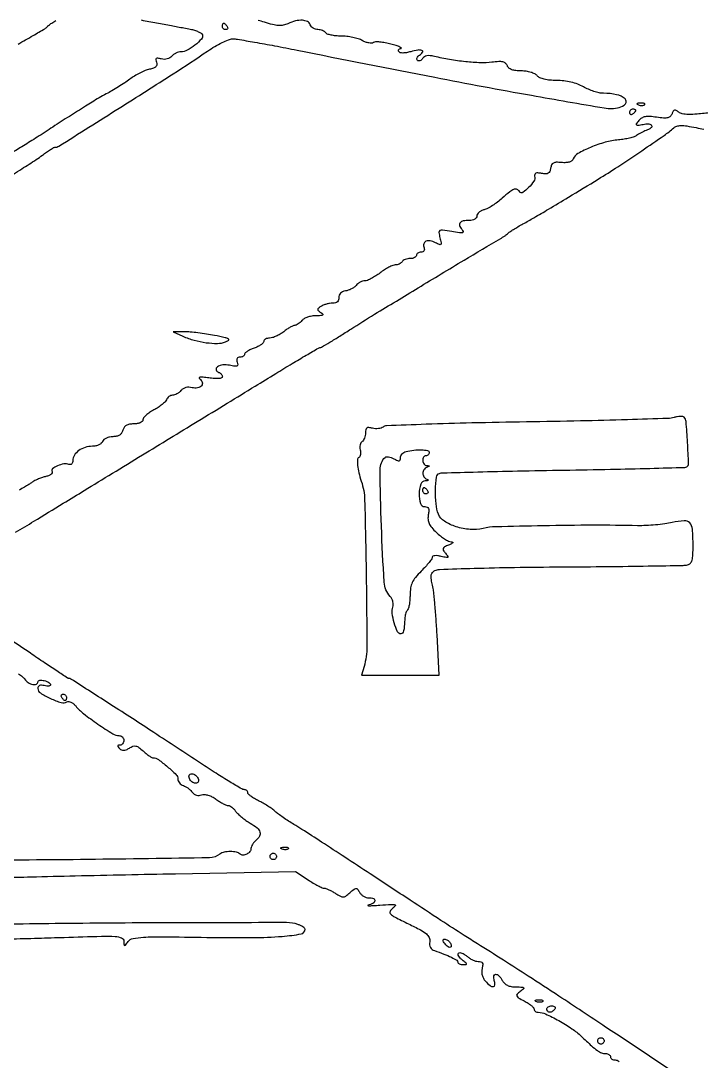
# Model space of a CAD drawing. Extents: x 0 to 2558, y 0 to 3412.
# Drawn here: x 1920.6 to 2134.5, y 1221.6 to 1548.8 of the extents above; entities that cross this region are included whole.
import ezdxf

# ---------------------------------------------------------------- set-up
doc = ezdxf.new("R2010")
doc.units = 0

msp = doc.modelspace()

# ---------------------------------------------------------------- linework, layer by layer
for points in [[(1286.775, 2242.902503, 0.000001), (1177.44536, 2242.627485, 0.134519)], [(1176.555032, 2242.380365, -0.000002), (1098.265318, 2241.934774, -0.000173)], [(1923.086218, 2244.376059, -0.000011), (1814.032813, 2244.041497, -0.000207)], [(1347, 900.068317, 0.000002), (1365.687198, 900.484728, 0.000002), (1385.0375, 900.916042, 0.000002), (1402.386564, 901.302857, 0.000005)], [(1958.5, 1549.026168, -0.000157), (1963.344905, 1548.12677, -0.000179), (1967.979, 1547.263284, -0.000162), (1971.911635, 1546.527729, -0.001017), (1973.917871, 1546.147589, -0.027877), (1975.254136, 1545.813448, -0.035052), (1976.443069, 1545.351146, -0.037675), (1977.348266, 1544.837378, -0.16587), (1977.714726, 1544.355822, -0.271192), (1977.439339, 1543.050311, -0.040239), (1975.395006, 1541.135005, -0.042679), (1972.937043, 1539.499624, -0.126107), (1970.987586, 1539, 0.067743), (1970.235393, 1538.897619, 0.044539), (1969.416288, 1538.5897, 0.044264), (1968.657517, 1538.13789, 0.063218), (1968.085677, 1537.603235, -0.091682), (1967.475532, 1537.094283, -0.065765), (1966.649317, 1536.763298, -0.062263), (1965.716844, 1536.645825, -0.064271), (1964.794562, 1536.763974, 0.025792), (1963.732061, 1536.98401, 0.189972), (1963.236288, 1536.871668, 0.288524), (1963.071579, 1536.493431, 0.053881), (1963.274265, 1535.727661, -0.11241), (1963.385065, 1534.955532, -0.177555), (1963.107559, 1534.354893, -0.111392), (1962.373151, 1533.889658, -0.031661), (1961.066222, 1533.514545, 0.044053), (1959.747327, 1533.10041, 0.019384), (1958.083942, 1532.335407, 0.019007), (1956.371374, 1531.382332, 0.02419), (1954.873287, 1530.370112, -0.014017), (1953.293396, 1529.255159, -0.007865), (1951.315903, 1527.985444, -0.007843), (1949.276586, 1526.764753, -0.012674), (1947.5, 1525.798023, 0.017854), (1945.216253, 1524.524487, 0.002964), (1940.925826, 1521.892048, 0.003249), (1935.916602, 1518.732238, 0.002871), (1930.736855, 1515.375534, -0.003312), (1925.773819, 1512.165483, -0.005097), (1921.432995, 1509.460313, -0.001865), (1917.674808, 1507.190265, -0.135736)], [(1915.61147, 1498.885481, 0.002821), (1920.96934, 1502.246142, 0.002406), (1925.45065, 1505.122704, 0.019035), (1927.466771, 1506.542453, -0.009614), (1928.751411, 1507.483786, -0.013142), (1929.945813, 1508.278096, -0.00993), (1930.961908, 1508.888175, -0.130958), (1931.381536, 1509, 0.141394), (1932.586278, 1509.347638, 0.000227), (1951.515776, 1521.276402, 0.001952), (1968.542137, 1532.109819, 0.006911), (1979.344515, 1539.255183, -0.017043), (1981.624403, 1540.697709, -0.01898), (1983.918278, 1541.927406, -0.018661), (1985.938838, 1542.822034, -0.087727), (1987.177276, 1543.078878, -0.048219), (1988.769138, 1542.972262, -0.002243), (1994.1052, 1542.068772, -0.003696), (2000.435433, 1540.919435, -0.002644), (2007.5, 1539.54401, 0.001406), (2050.760793, 1531.010225, 0.003927), (2081.169432, 1525.348012, 0.002102), (2104.073789, 1521.368281, 0.099659), (2108.75, 1521.512491, 0.157757), (2110.71062, 1522.694216, 0.409093), (2110.619206, 1524.185954, 0.132135), (2107.951981, 1525.541494, 0.050652), (2103.780416, 1525.986345, -0.05326), (2102.486901, 1526.131095, -0.023106), (2100.813716, 1526.583489, -0.02255), (2099.062743, 1527.233306, -0.027832), (2097.5, 1528, 0.040113), (2095.699269, 1528.829283, 0.029473), (2093.593916, 1529.46319, 0.028481), (2091.340083, 1529.865366, 0.029918), (2089.092028, 1530, -0.022444), (2086.953657, 1530.096035, -0.037933), (2085.185251, 1530.391573, -0.046717), (2083.834563, 1530.861453, -0.112957), (2083, 1531.5, 0.105848), (2082.254129, 1532.087482, 0.041435), (2081.027725, 1532.568006, 0.03795), (2079.544534, 1532.8915, 0.034734), (2077.984544, 1533, -0.027781), (2076.263143, 1533.095718, -0.061208), (2074.983646, 1533.399841, -0.085526), (2074.102528, 1533.911687, -0.127558), (2073.587253, 1534.633219, 0.123008), (2073.050785, 1535.398838, 0.123063), (2072.217387, 1535.822094, 0.06967), (2070.895888, 1535.935906, 0.017362), (2068.730264, 1535.745002, -0.038831), (2065.187624, 1535.5854, -0.016965), (2060.49032, 1535.89837, -0.01646), (2055.419784, 1536.578679, -0.018988), (2050.643632, 1537.568057, 0.032913), (2049.312985, 1537.80529, 0.071447), (2048.277634, 1537.772122, 0.09683), (2047.501074, 1537.472945, 0.114606), (2046.948005, 1536.915871, -0.066882), (2046.569324, 1536.454367, -0.101306), (2046.127501, 1536.184596, -0.129636), (2045.694961, 1536.146255, -0.155223), (2045.333333, 1536.333333, -0.165529), (2045.153285, 1536.699205, -0.128128), (2045.209309, 1537.142774, -0.096972), (2045.50588, 1537.601573, -0.062591), (2046, 1538, 0.096903), (2046.929345, 1538.860197, 0.495794), (2046.7583, 1539.43393, 0.132027), (2045.442611, 1539.563238, 0.028691), (2043.197253, 1539.056571, -0.02526), (2041.85551, 1538.744123, -0.045744), (2040.733265, 1538.646403, -0.059943), (2039.896476, 1538.750966, -0.195735), (2039.454468, 1539.073673, -0.1246), (2039.34083, 1539.433808, -0.171922), (2039.434662, 1539.75673, -0.141843), (2039.733434, 1539.991346, -0.077411), (2040.190983, 1540.098175, 0.668852), (2040.24264, 1540.255684, 0.077734), (2039.793601, 1540.533173, 0.023327), (2038.643561, 1540.955213, 0.0088), (2037, 1541.441156, 0.019844), (2035.203483, 1541.862162, 0.025682), (2033.527261, 1542.096936, 0.025006), (2032.148605, 1542.149075, 0.160481), (2031.497058, 1541.925576, -0.156491), (2030.938331, 1541.729041, -0.050928), (2030.055219, 1541.794507, -0.044969), (2029.026614, 1542.07436, -0.037508), (2027.997058, 1542.54716, 0.051449), (2026.744597, 1543.080642, 0.02276), (2025.002409, 1543.533585, 0.02224), (2023.096654, 1543.849684, 0.027868), (2021.309017, 1543.964565, -0.02204), (2019.658995, 1544.051316, -0.028876), (2018.167588, 1544.283341, -0.029081), (2016.990074, 1544.609504, -0.173938), (2016.5, 1545, 0.106804), (2016.130938, 1545.383377, 0.051141), (2015.524778, 1545.70625, 0.04742), (2014.79535, 1545.925881, 0.049465), (2014.047972, 1546, -0.074909), (2013.303841, 1546.112113, -0.064522), (2012.58363, 1546.440625, -0.066849), (2011.995299, 1546.926498, -0.095434), (2011.638374, 1547.5, 0.183073), (2010.737915, 1548.509147, 0.107445), (2009.156299, 1548.940152, 0.076374), (2007.035838, 1548.726386, 0.043679), (2004.60507, 1547.865919, -0.058581), (2003.128588, 1547.392152, -0.063971), (2001.626605, 1547.293329, -0.04708), (1999.803081, 1547.580426, -0.016468), (1997.251585, 1548.322919, 0.022166), (1995.222889, 1548.88829, 0.022101)], [(1919.760996, 1541.450471, 0.004598), (1924.515428, 1544.147325, 0.002796), (1928.177175, 1546.296559, 0.082299), (1929, 1546.990436, -0.057523), (1929.359995, 1547.325733, -0.004949), (1930.38125, 1548.062668, -0.006478), (1931.62306, 1548.91629, -0.00498)], [(1889.484827, 1482.998497, -0.000018), (1896.370946, 1487.177037, -0.000018), (1903.537328, 1491.524949, -0.000025), (1909.87238, 1495.367739, 0.002341)], [(2137.632007, 1519.903915, -0.007307), (2133.268741, 1519.434807, -0.026244), (2130.470681, 1519.322793, -0.041446), (2128.600297, 1519.501601, -0.129357), (2127.463034, 1520.030679, 0.040788), (2126.698733, 1520.566223, 0.194583), (2126.181642, 1520.641889, 0.200479), (2125.767112, 1520.336607, 0.043503), (2125.369466, 1519.52043, -0.110765), (2124.824974, 1518.701982, -0.137213), (2124.020706, 1518.272577, -0.075498), (2122.734461, 1518.186306, -0.016279), (2120.511749, 1518.445967, 0.020442), (2118.348217, 1518.680479, 0.063953), (2116.890249, 1518.591959, 0.092197), (2115.813302, 1518.171464, 0.081209), (2114.904116, 1517.376965, 0.016979), (2114.12644, 1516.367867, 0.386411), (2114.165029, 1516.033307, 0.221887), (2114.584363, 1515.911913, 0.008215), (2116.25, 1516.200132, -0.051602), (2118.099016, 1516.357042, -0.272719), (2118.93118, 1515.845761, -0.382227), (2118.739016, 1515.069975, -0.063926), (2117.25, 1514.313381, 0.022153), (2116.48684, 1514.002584, 0.014668), (2115.638987, 1513.582122, 0.014774), (2114.837726, 1513.124145, 0.027627), (2114.223148, 1512.700036, -0.086356), (2113.454942, 1512.293245, -0.01956), (2112.0297, 1511.890198, -0.019696), (2110.326154, 1511.55002, -0.017997), (2108.549117, 1511.332645, 0.04719), (2104.392224, 1510.576041, 0.030452), (2099.766922, 1508.964645, 0.026696), (2095.753026, 1507.028174, 0.177197), (2094.315463, 1505.379701, -0.134068), (2093.865815, 1504.766806, -0.090898), (2093.09754, 1504.357017, -0.067018), (2092.013133, 1504.165434, -0.033977), (2090.624893, 1504.202784, 0.027473), (2088.991383, 1504.267987, 0.118011), (2088.05477, 1504.028856, 0.166793), (2087.50448, 1503.444454, 0.070859), (2087.199877, 1502.398254, -0.059929), (2086.925874, 1501.374657, -0.168793), (2086.44647, 1500.823296, -0.140885), (2085.664623, 1500.631358, -0.03744), (2084.376027, 1500.778948, 0.027744), (2083.206542, 1500.935901, 0.117249), (2082.512752, 1500.827142, 0.227016), (2082.18943, 1500.46976, 0.129381), (2082.170631, 1499.875175, -0.20274), (2081.902932, 1498.355183, -0.048975), (2080.277489, 1496.313012, -0.056203), (2078.458322, 1494.81655, -0.420823), (2077.477458, 1495.036475, 0.145693), (2076.676493, 1495.750207, 0.202151), (2075.727118, 1495.787817, 0.080403), (2074.363601, 1495.007496, 0.012143), (2071.959253, 1492.963621, -0.021124), (2070.489867, 1491.759306, -0.0196), (2068.887823, 1490.651144, -0.020021), (2067.385371, 1489.779057, -0.060066), (2066.279144, 1489.355213, 0.054128), (2065.407471, 1489.033016, 0.062321), (2064.669499, 1488.542437, 0.0722), (2064.168798, 1487.966325, 0.143812), (2064, 1487.391592, -0.158388), (2063.823812, 1486.849354, -0.101522), (2063.330816, 1486.399099, -0.07983), (2062.579652, 1486.10043, -0.054835), (2061.666667, 1486, 0.040993), (2059.733604, 1485.84125, 0.174028), (2058.735852, 1485.285133, 0.269379), (2058.565147, 1484.404373, 0.089715), (2059.235934, 1483.215716, -0.082546), (2059.660419, 1482.487915, -0.454293), (2059.472585, 1482.135381, -0.09277), (2058.581999, 1482.096704, -0.00644), (2056.091012, 1482.484624, 0.006904), (2053.18668, 1482.934152, 0.156323), (2052.362926, 1482.792423, 0.316617), (2052.072529, 1482.23053, 0.027421), (2052.395963, 1480.558495, -0.011067), (2052.763816, 1478.942138, -0.235723), (2052.640517, 1478.481164, -0.327325), (2052.237712, 1478.393717, -0.018129), (2051.011542, 1478.993823, 0.074636), (2049.36374, 1479.581168, 0.153521), (2048.01664, 1479.430673, 0.229355), (2047.330978, 1478.623149, 0.156116), (2047.400442, 1477.398849, -0.09076), (2047.503811, 1476.847655, -0.149089), (2047.36845, 1476.396747, -0.151904), (2047.007196, 1476.103623, -0.095326), (2046.468615, 1476, 0.066306), (2045.907207, 1475.925222, 0.083434), (2045.431406, 1475.70625, 0.099317), (2045.113181, 1475.381345, 0.145266), (2045, 1475, -0.186414), (2044.852535, 1474.618213, -0.089706), (2044.429836, 1474.29375, -0.069539), (2043.801778, 1474.073784, -0.049547), (2043.059017, 1474, 0.046881), (2042.270704, 1473.925923, 0.046318), (2041.50665, 1473.70625, 0.050262), (2040.876024, 1473.383556, 0.111412), (2040.5, 1473, -0.091585), (2040.153, 1472.617087, -0.053098), (2039.620625, 1472.29375, -0.050675), (2038.996823, 1472.074178, -0.059365), (2038.374261, 1472, 0.098216), (2037.585324, 1471.843518, 0.022458), (2036.346629, 1471.265625, 0.022389), (2034.954354, 1470.456965, 0.020162), (2033.588887, 1469.5, -0.020487), (2032.221547, 1468.543047, -0.022608), (2030.823666, 1467.734375, -0.022743), (2029.577628, 1467.157215, -0.09738), (2028.778054, 1467, 0.077158), (2028.103807, 1466.89533, 0.044434), (2027.344206, 1466.57701, 0.043145), (2026.620268, 1466.111069, 0.055045), (2026.049824, 1465.560034, -0.063662), (2025.434427, 1464.985675, -0.036264), (2024.566204, 1464.451844, -0.035601), (2023.598646, 1464.034067, -0.048733), (2022.677379, 1463.80955, 0.063358), (2021.77866, 1463.56256, 0.099301), (2021.116049, 1463.116307, 0.11328), (2020.732771, 1462.497492, 0.102397), (2020.638889, 1461.749516, -0.092187), (2020.559179, 1460.990495, -0.140742), (2020.205188, 1460.435946, -0.121003), (2019.563674, 1460.100188, -0.058613), (2018.638889, 1459.984687, 0.038214), (2017.7102, 1459.906914, 0.027068), (2016.687674, 1459.684621, 0.027464), (2015.72851, 1459.363457, 0.050765), (2015, 1458.984687, 0.02521), (2014.185322, 1458.389057, 0.226004), (2014, 1458, 0.226004), (2014.185322, 1457.610943, 0.02521), (2015, 1457.015313, -0.062217), (2015.562406, 1456.536607, -0.471144), (2015.520255, 1456.235861, -0.126389), (2014.940543, 1456.056847, -0.010793), (2013.372445, 1456.015313, 0.042736), (2012.083765, 1455.898608, 0.039488), (2010.797923, 1455.563873, 0.041894), (2009.699532, 1455.076854, 0.094527), (2009, 1454.5, -0.034743), (2008.452051, 1453.926, -0.035974), (2007.83591, 1453.440625, -0.038485), (2007.243838, 1453.102892, -0.110815), (2006.785285, 1453, 0.1104), (2006.258657, 1452.882285, 0.019453), (2005.35346, 1452.4125, 0.020244), (2004.317432, 1451.765695, 0.016984), (2003.272871, 1451, -0.031515), (2002.162389, 1450.234545, -0.028641), (2000.929283, 1449.5875, -0.029798), (1999.75797, 1449.13805, -0.076854), (1998.865141, 1449, 0.05445), (1998.151625, 1448.922068, 0.07413), (1997.547885, 1448.690969, 0.09374), (1997.142753, 1448.349388, 0.172523), (1997, 1447.94798, -0.198429), (1996.803971, 1447.473476, -0.044284), (1996.11875, 1446.897786, -0.039463), (1995.148676, 1446.327637, -0.029269), (1994, 1445.850155, 0.025101), (1992.851064, 1445.383752, 0.035037), (1991.88125, 1444.846541, 0.037743), (1991.186047, 1444.316561, 0.214187), (1991, 1443.902175, -0.159857), (1990.887098, 1443.558065, -0.096766), (1990.568594, 1443.265014, -0.078419), (1990.093028, 1443.067106, -0.059529), (1989.531385, 1443, 0.093425), (1988.952373, 1442.890859, 0.18019), (1988.605382, 1442.580847, 0.152075), (1988.511566, 1442.074587, 0.06203), (1988.681517, 1441.38757, -0.07503), (1988.857688, 1440.587089, -0.328306), (1988.612546, 1440.202597, -0.133272), (1987.905905, 1440.128993, -0.013753), (1986.245332, 1440.446116, 0.083954), (1984.172188, 1440.547134, 0.114674), (1982.419859, 1439.913083, 0.326435), (1982.077014, 1439.013737, 0.250606), (1982.822949, 1438.225684, -0.071208), (1983.272888, 1438.000557, -0.066223), (1983.654241, 1437.653495, -0.070315), (1983.912029, 1437.242124, -0.105233), (1984, 1436.828769, -0.32145), (1983.730155, 1436.452409, -0.060769), (1982.853328, 1436.269789, -0.040886), (1981.514574, 1436.266814, -0.017891), (1979.75, 1436.471146, 0.010055), (1977.925997, 1436.711379, 0.053809), (1976.924075, 1436.714714, 0.37189), (1976.716703, 1436.494127, 0.258289), (1976.878115, 1436.170848, -0.166078), (1977.669887, 1435.106221, -0.260711), (1977.449308, 1434.016714, -0.177862), (1976.22351, 1433.332779, -0.101039), (1974.505328, 1433.409307, 0.058302), (1973.483897, 1433.542257, 0.0673), (1972.509855, 1433.423387, 0.072036), (1971.657714, 1433.063452, 0.083844), (1970.991978, 1432.490334, -0.049475), (1970.414617, 1431.920083, -0.041862), (1969.704564, 1431.437786, -0.043776), (1968.975431, 1431.107365, -0.084699), (1968.34617, 1431, 0.088133), (1967.768141, 1430.897315, 0.066492), (1967.196211, 1430.596347, 0.065712), (1966.716838, 1430.151164, 0.081358), (1966.409925, 1429.625864, -0.105538), (1965.987681, 1428.976727, -0.025264), (1965.026631, 1428.110982, -0.024849), (1963.797328, 1427.208886, -0.02235), (1962.44131, 1426.39846, 0.026644), (1961.12378, 1425.595607, 0.034226), (1960.010885, 1424.715764, 0.036523), (1959.21826, 1423.882454, 0.173553), (1959, 1423.272596, -0.20164), (1958.78882, 1422.770232, -0.090058), (1958.183566, 1422.360339, -0.065113), (1957.259806, 1422.089096, -0.03891), (1956.116631, 1422, 0.041839), (1954.762454, 1421.886488, 0.091163), (1953.786478, 1421.531244, 0.111474), (1953.122574, 1420.909102, 0.085218), (1952.710251, 1420, -0.083521), (1952.313373, 1419.117058, -0.104306), (1951.67195, 1418.490286, -0.091166), (1950.759824, 1418.121568, -0.050625), (1949.562235, 1418, 0.053088), (1948.515499, 1417.888548, 0.056588), (1947.539242, 1417.559375, 0.063427), (1946.774104, 1417.074382, 0.128896), (1946.361626, 1416.5, -0.128441), (1945.948198, 1415.923203, -0.062387), (1945.178722, 1415.431283, -0.055737), (1944.196646, 1415.091778, -0.05241), (1943.143011, 1414.968197, 0.072399), (1940.8459, 1414.605549, 0.081236), (1938.845354, 1413.606291, 0.093569), (1937.480899, 1412.167379, 0.144047), (1937, 1410.532769, -0.070478), (1936.908722, 1409.888421, -0.124528), (1936.639164, 1409.427542, -0.157079), (1936.232831, 1409.214874, -0.134331), (1935.75, 1409.26161, 0.132165), (1934.177397, 1409.420589, 0.059326), (1932.166081, 1408.840986, 0.070019), (1930.627609, 1407.921096, 0.378022), (1930.476654, 1407.037775, -0.271709), (1930.486418, 1406.612719, -0.105045), (1930.084209, 1406.151316, -0.066238), (1929.317156, 1405.720012, -0.036641), (1928.290898, 1405.395008, 0.024546), (1927.112413, 1405.052901, 0.019597), (1925.879201, 1404.573452, 0.02001), (1924.770799, 1404.038033, 0.046343), (1924, 1403.530123, -0.031766), (1923.160757, 1402.941381, -0.00835), (1921.744683, 1402.108759, -0.008444), (1920.097402, 1401.213232, -0.008568)], [(1919.009663, 1387.946402, 0.002905), (1924.75142, 1391.399673, 0.000744), (1934, 1397.054356, -0.000338), (1940.573036, 1401.080521, -0.000142), (1949.409375, 1406.481363, -0.000141), (1958.854679, 1412.247064, -0.000184), (1967.5, 1417.51673, 0.000197), (1976.129364, 1422.776978, 0.000152), (1985.525766, 1428.513796, 0.000154), (1994.293265, 1433.874025, 0.000371), (2000.779203, 1437.848721, -0.001977), (2005.914932, 1440.973343, -0.003131), (2010.34256, 1443.605562, -0.00075), (2014.231429, 1445.876825, -0.132544), (2014.687922, 1446, 0.134289), (2015.131617, 1446.121355, 0.001522), (2017.803082, 1447.711856, 0.004556), (2020.878704, 1449.593988, 0.002939), (2024.408719, 1451.827594, -0.005425), (2031.849963, 1456.484371, -0.001023), (2045.549908, 1464.813959, -0.001171), (2059.984134, 1473.503453, -0.002309), (2071.5, 1480.327321, 0.010841), (2072.302346, 1480.821449, 0.011818), (2073.059375, 1481.336377, 0.011338), (2073.685472, 1481.806068, 0.055659), (2074, 1482.115666, -0.077414), (2074.378097, 1482.456891, -0.006043), (2075.528125, 1483.190101, -0.008127), (2076.931502, 1484.029878, -0.006122), (2078.5, 1484.908766, 0.006666), (2081.963356, 1486.854369, 0.002904), (2086.512228, 1489.525586, 0.001986), (2092.795326, 1493.298303, 0.000628), (2102.146979, 1498.980255, 0.008086), (2108.322112, 1502.881123, 0.004331), (2115.825941, 1507.886264, 0.003308), (2122.86799, 1512.740479, 0.02803), (2125.890836, 1515.116621, -0.110239), (2126.869665, 1515.654716, -0.068946), (2128.169066, 1515.844957, -0.041522), (2130.038681, 1515.703917, -0.011348), (2132.951031, 1515.170987, 0.010478), (2135.37738, 1514.722626, 0.008654)], [(2132.060088, 1214.017391, 0.00055), (2104.5, 1232.350596, 0.000584), (2089.816646, 1242.070121, 0.001964), (2080.174841, 1248.382, 0.002745), (2072.355366, 1253.396358, 0.002434), (2064.162877, 1258.530959, -0.004784), (2059.993495, 1261.171474, -0.000992), (2052.718691, 1265.897318, -0.000865), (2043.053927, 1272.226913, -0.000399), (2030.5, 1280.494112, 0.000848), (2022.548522, 1285.720225, 0.001081), (2015.2, 1290.509551, 0.000838), (2009.022937, 1294.501689, 0.009101), (2006.5, 1296.062023, -0.009839), (2004.830343, 1297.098051, -0.008544), (2003.121268, 1298.24764, -0.008626), (2001.609715, 1299.341571, -0.024853), (2000.614956, 1300.168302, 0.031033), (1999.656502, 1300.945048, 0.013484), (1998.295187, 1301.860566, 0.013284), (1996.791356, 1302.758973, 0.017222), (1995.364956, 1303.497059, -0.02157), (1994.076209, 1304.178181, -0.02979), (1992.988456, 1304.90475, -0.029965), (1992.196877, 1305.582889, -0.203366), (1992, 1306.046917, 0.118715), (1991.912455, 1306.41044, 0.100641), (1991.665536, 1306.720032, 0.092362), (1991.296259, 1306.927917, 0.082318), (1990.861398, 1307, -0.134564), (1990.079044, 1307.214436, -0.002454), (1986.352662, 1309.447891, -0.005887), (1982.026981, 1312.13963, -0.003876), (1977.111398, 1315.333246, 0.001312), (1962.44826, 1324.967033, 0.001709), (1948.97198, 1333.704913, 0.000191), (1936.405248, 1341.785366, 0.143743), (1935.674083, 1342, -0.145651), (1935.311361, 1342.107952, -0.000656), (1931.92812, 1344.323808, -0.003041), (1928.090117, 1346.87826, -0.001907), (1923.630064, 1349.910837, 0.002712), (1915.395139, 1355.490731, 0.004045)], [(1919.929157, 1343.45981, -0.025232), (1921.078556, 1342.584146, -0.060437), (1921.806704, 1341.800299, 0.087123), (1922.972286, 1340.672014, 0.096624), (1924.412685, 1340.058461, 0.158738), (1925.525808, 1340.175561, 0.296), (1926, 1340.90638, -0.24384), (1926.157535, 1341.210205, -0.106581), (1926.5875, 1341.392877, -0.070464), (1927.233678, 1341.424365, -0.040966), (1928, 1341.289749, -0.034746), (1928.765654, 1341.031557, -0.046569), (1929.4125, 1340.688383, -0.054916), (1929.862201, 1340.316798, -0.195045), (1930, 1339.976988, -0.272886), (1929.846113, 1339.716024, -0.093423), (1929.4125, 1339.572863, -0.061733), (1928.766563, 1339.566871, -0.035451), (1928, 1339.710251, 0.047911), (1927.131706, 1339.850402, 0.122513), (1926.509269, 1339.737439, 0.171192), (1926.136896, 1339.381785, 0.117857), (1926, 1338.809079, 0.257659), (1926.776445, 1337.402382, 0.031967), (1929.960665, 1335.670324, 0.032779), (1933.363523, 1334.355405, 0.217533), (1935.124629, 1334.577025, -0.168261), (1935.684454, 1334.702316, -0.07844), (1936.410431, 1334.501567, -0.064287), (1937.185088, 1334.021556, -0.050164), (1937.887215, 1333.32226, 0.05611), (1940.379074, 1330.898629, 0.014759), (1944.88383, 1327.614836, 0.010472), (1949.554432, 1324.558538, 0.140539), (1951.502315, 1324, -0.099196), (1952.073885, 1323.885478, -0.097982), (1952.560055, 1323.559375, -0.097907), (1952.885672, 1323.072461, -0.098881), (1953, 1322.5, -0.078509), (1952.909471, 1321.926996, -0.090584), (1952.6475, 1321.440625, -0.10078), (1952.257657, 1321.115468, -0.124206), (1951.8, 1321, 0.057359), (1951.297511, 1320.942165, 0.318423), (1951.127238, 1320.75, 0.19847), (1951.218894, 1320.435201, 0.027564), (1951.682102, 1319.917898, 0.092857), (1952.297312, 1319.496816, 0.117278), (1952.973577, 1319.372678, 0.089877), (1953.768757, 1319.559888, 0.036955), (1954.752557, 1320.077542, -0.052449), (1955.901573, 1320.637472, -0.140577), (1956.800956, 1320.699919, -0.109854), (1957.733342, 1320.273625, -0.025596), (1959.059016, 1319.159645, 0.017397), (1960.010917, 1318.332758, 0.02156), (1960.954139, 1317.634396, 0.02051), (1961.779893, 1317.124478, 0.128751), (1962.255283, 1317, -0.15806), (1963.870185, 1316.476417, -0.020615), (1966.746106, 1314.206014, -0.019048), (1969.435935, 1311.712251, -0.198838), (1970, 1310.349926, 0.109044), (1970.13002, 1309.760833, 0.06698), (1970.514062, 1309.159321, 0.062256), (1971.080921, 1308.63707, 0.065379), (1971.75, 1308.280586, -0.043315), (1972.500729, 1307.922061, -0.027266), (1973.310647, 1307.383712, -0.027299), (1974.055079, 1306.762089, -0.044321), (1974.605392, 1306.149491, 0.081114), (1975.173944, 1305.603001, 0.081798), (1975.885227, 1305.267698, 0.081512), (1976.66868, 1305.177506, 0.079758), (1977.446175, 1305.340972, -0.109055), (1978.343096, 1305.475755, -0.054522), (1979.478121, 1305.272694, -0.047117), (1980.732977, 1304.771296, -0.036135), (1981.995153, 1304.003452, 0.015962), (1983.148533, 1303.236441, 0.018849), (1984.287434, 1302.588514, 0.018006), (1985.278629, 1302.117583, 0.102238), (1985.847667, 1302, -0.124769), (1986.336711, 1301.876035, -0.040682), (1986.965252, 1301.466184, -0.037612), (1987.616606, 1300.878172, -0.034481), (1988.193296, 1300.182755, 0.047619), (1988.91847, 1299.353546, 0.01825), (1990.070843, 1298.341681, 0.017877), (1991.409898, 1297.32727, 0.020982), (1992.75, 1296.467147, -0.036722), (1994.919124, 1294.976585, -0.147438), (1995.821079, 1293.665401, -0.214298), (1995.675738, 1292.378026, -0.086072), (1994.5, 1291, 0.044747), (1993.926066, 1290.429773, 0.040397), (1993.440625, 1289.747568, 0.042726), (1993.106912, 1289.060773, 0.091984), (1993, 1288.484544, -0.177939), (1992.643489, 1287.514486, -0.100014), (1991.644839, 1286.728088, -0.105054), (1990.46068, 1286.415175, -0.21168), (1989.577395, 1286.755939, 0.149871), (1988.442635, 1287.358106, 0.047616), (1986.515325, 1287.542109, 0.047843), (1984.549017, 1287.353577, 0.121151), (1983.254186, 1286.756087, -0.166035), (1979.926044, 1285.562344, -0.000734), (1941.682498, 1285.032599, -0.00398), (1904.780512, 1284.869398, -0.007148)], [(1915, 1279.343899, -0.001674), (1923.790329, 1279.586641, -0.000451), (1937.741256, 1279.912585, -0.000456), (1953.585162, 1280.254004, -0.000472), (1969.246829, 1280.562392), (2006.993659, 1281.269969), (2010.975389, 1278.634985, 0.01126), (2012.577421, 1277.625932, 0.014426), (2014.097869, 1276.774027, 0.012299), (2015.394207, 1276.136159, 0.108592), (2016.013743, 1276, -0.088693), (2016.576917, 1275.899309, -0.019335), (2017.49155, 1275.520659, -0.019567), (2018.529837, 1274.99285, -0.017654), (2019.560806, 1274.368201, 0.0223), (2021.095367, 1273.457813, 0.136136), (2021.986382, 1273.258336, 0.145591), (2022.822449, 1273.553626, 0.026731), (2024.107612, 1274.597387, -0.013744), (2025.393794, 1275.698603, -0.160619), (2026.003633, 1275.929593, -0.245979), (2026.497089, 1275.697991, -0.034861), (2027.131679, 1274.729186, 0.075719), (2027.646473, 1274.067734, 0.055892), (2028.388021, 1273.507948, 0.05608), (2029.231901, 1273.128145, 0.077874), (2030.04969, 1273, -0.084246), (2031.509479, 1272.752279, -0.354772), (2031.943497, 1272.048753, -0.252429), (2031.353194, 1271.228154, -0.064783), (2029.75, 1270.691023, 0.609161), (2029.720414, 1270.589148, 0.191945), (2029.923438, 1270.50808, 0.014333), (2031.327378, 1270.547452, 0.004103), (2033.5, 1270.688669, -0.003657), (2037.154944, 1270.929509, -0.077663), (2038.233782, 1270.825045, -0.553273), (2038.355338, 1270.443665, -0.057663), (2037.516231, 1269.656548, 0.113166), (2036.704644, 1268.706924, 0.331811), (2036.832848, 1267.907161, 0.07543), (2038.153404, 1266.963384, 0.004586), (2042.516231, 1264.797661, -0.009224), (2046.283957, 1262.883585, -0.052519), (2048.144347, 1261.628688, -0.1128), (2049.001786, 1260.495562, -0.141979), (2049.185986, 1259.198361, 0.062084), (2049.169202, 1258.211631, 0.095684), (2049.418883, 1257.398107, 0.104258), (2049.932577, 1256.783679, 0.085798), (2050.685986, 1256.376468, -0.011467), (2053.674118, 1255.294944, -0.022366), (2055.993006, 1254.273461, -0.020978), (2057.659421, 1253.359621, -0.26261), (2058, 1252.755889, 0.208806), (2058.126193, 1252.466886, 0.08195), (2058.496769, 1252.222042, 0.062431), (2059.043706, 1252.055468, 0.042759), (2059.69113, 1252, 0.023556), (2060.596133, 1252.042659, 0.437606), (2060.751518, 1252.246384, 0.185581), (2060.551378, 1252.579969, 0.008011), (2059.442702, 1253.418239, -0.041562), (2058.753954, 1254.015585, -0.066912), (2058.290939, 1254.63792, -0.095164), (2058.11137, 1255.186642, -0.23201), (2058.245441, 1255.578775, -0.21044), (2058.664026, 1255.741404, -0.074643), (2059.308682, 1255.61524, -0.058056), (2060.065686, 1255.241827, -0.040354), (2060.82261, 1254.660536, 0.042186), (2061.656496, 1254.024975, 0.034297), (2062.643681, 1253.487782, 0.035495), (2063.628584, 1253.118382, 0.072091), (2064.445372, 1253, -0.071097), (2065.273734, 1252.881614, -0.199289), (2065.721535, 1252.521466, -0.15236), (2065.851951, 1251.870227, -0.037775), (2065.654518, 1250.786876, 0.067863), (2065.530439, 1249.7601, 0.059752), (2065.675355, 1248.690141, 0.058841), (2066.073125, 1247.669235, 0.0617), (2066.692874, 1246.786876, 0.037636), (2068.152487, 1245.399598, 0.192459), (2069.199057, 1245.0707, 0.387407), (2069.70401, 1245.606452, 0.081162), (2069.5, 1247, -0.096501), (2069.336698, 1248.414675, -0.391698), (2069.917739, 1248.952355, -0.213064), (2070.956908, 1248.488479, -0.059997), (2072, 1247, 0.080967), (2072.67417, 1246.118634, 0.078532), (2073.599891, 1245.486002, 0.067501), (2074.798994, 1245.1046, 0.040839), (2076.285184, 1244.968197, -0.00625), (2078.278994, 1244.923544, -0.194824), (2078.720969, 1244.72632, -0.428772), (2078.706333, 1244.392918, -0.017095), (2077.658617, 1243.541133, 0.033605), (2076.646835, 1242.661558, 0.304827), (2076.538406, 1242.116142, 0.165626), (2077.01512, 1241.576747, 0.010372), (2078.908617, 1240.547256, -0.023163), (2080.092424, 1239.863836, -0.03107), (2081.091906, 1239.132027, -0.031958), (2081.813494, 1238.44891, -0.18944), (2082, 1237.97432, 0.135477), (2082.102554, 1237.602772, 0.100361), (2082.390841, 1237.286206, 0.086796), (2082.822061, 1237.073145, 0.071559), (2083.330522, 1237, -0.110143), (2085.626314, 1236.488057, -0.017688), (2089.735606, 1234.379035, -0.020681), (2093.880658, 1231.832505, -0.04246), (2096.848468, 1229.446595, 0.005127), (2100.078936, 1226.426547, 0.030073), (2101.882453, 1224.964036, 0.060137), (2103.199506, 1224.242631, 0.095533), (2104.457794, 1224, -0.062994), (2105.047453, 1223.925414, -0.081082), (2105.546977, 1223.70625, -0.09826), (2105.881244, 1223.381371, -0.152094), (2106, 1223, 0.151099), (2106.117941, 1222.618634, 0.09843), (2106.449844, 1222.29375, 0.081424), (2106.94588, 1222.074614, 0.063461), (2107.531385, 1222, -0.088478), (2108.159833, 1221.887915, -0.06652), (2108.782009, 1221.559375, -0.065663)], [(1917.034934, 1260.05336, 0.00078), (1926.082424, 1260.304332, 0.001059), (1934.25, 1260.560954, -0.001709), (1945.98419, 1260.914357, -0.02284), (1950.296283, 1260.832491, -0.079964), (1952.327946, 1260.369108, -0.301063), (1953.031803, 1259.344905, 0.011134), (1953.076646, 1258.210355, 0.369757), (1953.252736, 1258.028794, 0.251616), (1953.531301, 1258.146779, 0.006889), (1954.370756, 1259.220885, -0.182688), (1955.913398, 1260.187617, -0.036106), (1959.207826, 1260.605697, -0.015911), (1965.189746, 1260.738704, -0.001699), (1979.088953, 1260.558213, 0.005317), (1993.596849, 1260.47481, 0.019219), (2002.824725, 1260.874797, 0.022968), (2008.780939, 1261.639444, 0.364232), (2010, 1263.0909, 0.202348), (2009.85325, 1263.438671, 0.044375), (2009.339062, 1263.857455, 0.039476), (2008.611538, 1264.270049, 0.029028), (2007.75, 1264.6131, 0.080582), (2004.210646, 1265.184586, 0.000423), (1968.985575, 1265.128983, 0.002137), (1933.514076, 1264.891343, 0.002777), (1901.018779, 1264.354243, -0.003008)]]:
    msp.add_lwpolyline(points, format="xyb")
for points in [[(1985.5, 1547, -0.082592), (1985.656512, 1546.6179, -0.161196), (1985.6254, 1546.29375, -0.182303), (1985.413961, 1546.078288, -0.108972), (1985.059017, 1546, -0.093332), (1984.654762, 1546.076123, -0.09642), (1984.311086, 1546.29375, -0.099167), (1984.081062, 1546.618444, -0.105053), (1984, 1547, -0.042167), (1984.032345, 1547.382849, -0.061769), (1984.129539, 1547.70625, -0.081139), (1984.272352, 1547.92554, -0.210953), (1984.440983, 1548, -0.151918), (1984.65171, 1547.934461, -0.038439), (1984.933975, 1547.70625, -0.035638), (1985.231006, 1547.382774, -0.029505)], [(2114.8125, 1522.316886, 0.051402), (2115.359369, 1522.160852, 0.05415), (2115.916927, 1522.123424, 0.060344), (2116.402231, 1522.202593, 0.126455), (2116.729167, 1522.395833, 0.296942), (2116.77538, 1522.614691, 0.208169), (2116.592839, 1522.799335, 0.077125), (2116.112848, 1522.910055, 0.028489), (2115.416667, 1522.921053, 0.018894), (2114.670344, 1522.862007, 0.168741), (2114.37858, 1522.720685, 0.470617), (2114.395823, 1522.538436, 0.054073)], [(2112, 1519.940983, 0.108972), (2112.078288, 1519.586039, 0.182303), (2112.29375, 1519.3746, 0.161196), (2112.6179, 1519.343488, 0.082592), (2113, 1519.5, 0.029505), (2113.382774, 1519.768994, 0.035638), (2113.70625, 1520.066025, 0.038439), (2113.934461, 1520.34829, 0.151918), (2114, 1520.559017, 0.210953), (2113.92554, 1520.727648, 0.081139), (2113.70625, 1520.870461, 0.061769), (2113.382849, 1520.967655, 0.042167), (2113, 1521, 0.105053), (2112.618444, 1520.918938, 0.099167), (2112.29375, 1520.688914, 0.09642), (2112.076123, 1520.345238, 0.093332)], [(1971.592462, 1449.575372, 0.03638), (1975.139699, 1448.329004, 0.032864), (1978.952557, 1447.558251, 0.034337), (1982.447949, 1447.330355, 0.087918), (1984.934554, 1447.780087, 0.066557), (1985.908033, 1448.295872, 0.54127), (1985.890767, 1448.710832, 0.080201), (1984.849021, 1449.123201, 0.004667), (1981.490686, 1449.830323, 0.010761), (1978.998188, 1450.275316, 0.008888), (1976.32474, 1450.64491, 0.008998), (1973.85924, 1450.896283, 0.023638), (1972.083219, 1450.960858), (1968.5, 1450.921716)], [(2126, 1424.026425, -0.060754), (2124.070568, 1423.726574, -0.000728), (2111.331687, 1423.326957, -0.002176), (2096.591073, 1422.95024, -0.001419), (2079.575956, 1422.637806, 0.001888), (2062.395806, 1422.30625, 0.003206), (2048.026576, 1421.882456, 0.00068), (2035.563509, 1421.417901, 0.165), (2034.52392, 1421.019851, -0.09962), (2033.933846, 1420.701969, -0.046866), (2033.081624, 1420.527537, -0.043894), (2032.122348, 1420.507875, -0.04717), (2031.197964, 1420.658482, 0.039328), (2030.082573, 1420.858181, 0.174759), (2029.447217, 1420.697653, 0.195848), (2029.103078, 1420.184221, 0.050968), (2029, 1419.175648, -0.048013), (2028.919448, 1418.338732, -0.046815), (2028.680659, 1417.525095, -0.050669), (2028.329763, 1416.851545, -0.109356), (2027.912882, 1416.446158, 0.127969), (2027.533626, 1416.049257, 0.070112), (2027.289993, 1415.417591, 0.062485), (2027.211384, 1414.659422, 0.058638), (2027.319002, 1413.888137, -0.049163), (2027.440233, 1413.124944, -0.057012), (2027.4001, 1412.390877, -0.065951), (2027.214911, 1411.792693, -0.147374), (2026.90245, 1411.439711, 0.245038), (2026.456172, 1410.689461, 0.039904), (2026.497728, 1408.940511, 0.034934), (2026.898485, 1406.652021, 0.020889), (2027.67538, 1404, -0.075318), (2028.732489, 1398.069291, -0.002716), (2029.208181, 1374.988225, -0.002832), (2029.426988, 1351.980425, -0.071227), (2028.559352, 1345.75), (2027.766846, 1343), (2039.960128, 1343), (2052.15341, 1343), (2051.488618, 1355.75, 0.004732), (2051.173026, 1360.870336, 0.005573), (2050.774351, 1365.711411, 0.004921), (2050.352221, 1369.789025, 0.034378), (2049.990607, 1371.756932, -0.023428), (2049.638755, 1373.461053, -0.089728), (2049.662728, 1374.54005, -0.135401), (2050.04847, 1375.298767, -0.085175), (2050.838338, 1375.913481, -0.11523), (2052.213481, 1376.282169, -0.000995), (2063.185176, 1376.617016, -0.003415), (2075.826628, 1376.89125, -0.002188), (2090.509644, 1377.045202, 0.001028), (2105.197511, 1377.165141, 0.001601), (2117.854395, 1377.335066, 0.000441), (2128.882288, 1377.528169, 0.055524), (2130.25, 1377.70604, 0.147377), (2131.118262, 1378.218164, 0.117707), (2131.652032, 1379.170388, 0.057998), (2131.921821, 1380.834676, 0.011885), (2131.984687, 1383.817388, 0.017527), (2131.792397, 1388.909468, 0.168334), (2130.94744, 1390.873198, 0.231529), (2129.21595, 1391.556518, 0.03534), (2125.440182, 1390.986594, -0.021759), (2123.136054, 1390.574569, -0.01113), (2120.216348, 1390.248616, -0.011039), (2117.188114, 1390.045899, -0.016291), (2114.524732, 1390.013438, 0.005694), (2100.63625, 1390.138513, 0.00393), (2084.91095, 1389.977462, 0.001964), (2069.967327, 1389.648219, 0.050951), (2065.968151, 1389.13444, -0.076997), (2061.896613, 1388.824835, -0.057879), (2057.481863, 1389.689564, -0.061605), (2053.782712, 1391.395513, -0.16454), (2051.959224, 1393.607249, -0.065672), (2051.184064, 1396.88588, -0.030917), (2051.013188, 1401.243287, -0.024047), (2051.301412, 1405.312997, -0.293993), (2052.25, 1406.460783, -0.070386), (2053.255112, 1406.630958, -0.000305), (2064.273015, 1406.923764, -0.001478), (2076.7963, 1407.211908, -0.000931), (2091.424093, 1407.477976, 0.00103), (2106.01356, 1407.746252, 0.001672), (2118.411845, 1408.041266, 0.00022), (2129.438441, 1408.345384, 0.132152), (2130.042183, 1408.526071, 0.270964), (2130.570336, 1409.52104, 0.004274), (2130.238634, 1416.180395, 0.005393), (2129.785762, 1422.723428, 0.181397), (2129.131946, 1424.116619, 0.165224), (2128.727589, 1424.309773, 0.03675), (2127.951259, 1424.34448, 0.034378), (2127.003456, 1424.251756, 0.027328)], [(2049, 1413, -0.099038), (2048.923658, 1412.618362, -0.097945), (2048.70625, 1412.29375, -0.097945), (2048.381638, 1412.076342, -0.099038), (2048, 1412, 0.271639), (2047.255254, 1411.563162, 0.148798), (2047.022746, 1410.495424, 0.132157), (2047.418465, 1409.390155, 0.22917), (2048.25, 1408.921053, -0.011437), (2048.903389, 1408.864758, -0.382689), (2049, 1408.757018, -0.295955), (2048.909806, 1408.617987, -0.009076), (2048.25, 1408.337719, 0.08298), (2047.772113, 1408.045311, 0.064791), (2047.367188, 1407.58983, 0.064977), (2047.093338, 1407.047415, 0.084643), (2047, 1406.5, 0.084643), (2047.093338, 1405.952585, 0.064977), (2047.367188, 1405.41017, 0.064791), (2047.772113, 1404.954689, 0.08298), (2048.25, 1404.662281, -0.051902), (2048.648042, 1404.45138, -0.449116), (2048.672067, 1404.275306, -0.185333), (2048.416573, 1404.137165, -0.021021), (2047.75, 1404.078947, 0.312032), (2046.356865, 1403.019881, 0.074982), (2045.849981, 1399.998105, 0.076983), (2046.262657, 1397.008036, 0.331385), (2047.616577, 1396, -0.103472), (2048.345167, 1395.847591, -0.190433), (2048.765712, 1395.424192, -0.118702), (2048.897246, 1394.65497, -0.030495), (2048.735235, 1393.395302, 0.068839), (2048.662805, 1391.988041, 0.086556), (2048.996253, 1390.728083, 0.067636), (2049.818476, 1389.435266, 0.026641), (2051.266972, 1387.895302, 0.023036), (2052.544427, 1386.78241, 0.025533), (2053.877162, 1385.831875, 0.026074), (2055.085729, 1385.145734, 0.106567), (2055.898314, 1384.936614, -0.07733), (2056.385175, 1384.841007, -0.504565), (2056.445208, 1384.638315, -0.120808), (2056.076137, 1384.337591, -0.015602), (2055.135855, 1383.926613, 0.023636), (2053.849138, 1383.339427, 0.184182), (2053.416688, 1382.8573, 0.230102), (2053.466611, 1382.274661, 0.037841), (2054.135855, 1381.324125, -0.017006), (2054.882112, 1380.352774, -0.417129), (2054.830244, 1380.049319, -0.209536), (2054.410591, 1379.965106, -0.007261), (2052.75, 1380.353178, 0.029994), (2051.695745, 1380.549519, 0.05232), (2050.807813, 1380.566936, 0.076283), (2050.202131, 1380.420509, 0.304227), (2050, 1380.119052, -0.155236), (2049.831464, 1379.589298, -0.013459), (2048.971875, 1378.441847, -0.0167), (2047.840612, 1377.107606, -0.012187), (2046.5, 1375.7, 0.024499), (2044.722048, 1373.738727, 0.06192), (2043.694915, 1372.113963, 0.070423), (2043.17117, 1370.417502, 0.039729), (2043, 1368.266667, -0.017583), (2042.945071, 1366.705178, -0.022062), (2042.779687, 1365.266374, -0.020943), (2042.541999, 1364.096465, -0.135423), (2042.25, 1363.576309, 0.07698), (2041.95477, 1363.1689, 0.033638), (2041.690368, 1362.554141, 0.032281), (2041.492328, 1361.850588, 0.037142), (2041.39806, 1361.159642, -0.005813), (2041.188826, 1358.29739, -0.041513), (2040.957435, 1356.929514, -0.111126), (2040.610759, 1356.250228, -0.222978), (2040.077552, 1356, -0.297825), (2039.0659, 1356.661244, -0.031259), (2038.046424, 1359.450158, -0.035297), (2037.381827, 1362.458956, -0.129018), (2037.594099, 1364.384622, 0.094746), (2037.733789, 1365.163415, 0.059917), (2037.612747, 1366.081137, 0.056711), (2037.262234, 1367.000816, 0.062208), (2036.722261, 1367.787245, -0.167278), (2034.868164, 1372.241288, -0.006836), (2033.999516, 1389.847661, -0.006094), (2033.582708, 1407.62789, -0.202226), (2035.164354, 1411.499663, -0.184786), (2035.563862, 1411.677335, -0.054194), (2036.246212, 1411.639582, -0.046419), (2037.067165, 1411.424418, -0.03559), (2037.914354, 1411.045837, 0.020016), (2039.00953, 1410.514955, 0.144896), (2039.584211, 1410.443589, 0.282756), (2039.89622, 1410.714693, 0.076224), (2040, 1411.391492, -0.109592), (2040.13155, 1411.984463, -0.075819), (2040.514062, 1412.558269, -0.070871), (2041.081165, 1413.026289, -0.073344), (2041.75, 1413.310674, -0.035523), (2044.198722, 1413.767899, -0.039121), (2046.609052, 1413.853201, -0.041154), (2048.500637, 1413.615346, -0.354707)], [(2048.5, 1401, -0.082592), (2048.656512, 1400.6179, -0.161196), (2048.6254, 1400.29375, -0.182303), (2048.413961, 1400.078288, -0.108972), (2048.059017, 1400, -0.093332), (2047.654762, 1400.076123, -0.09642), (2047.311086, 1400.29375, -0.099167), (2047.081062, 1400.618444, -0.105053), (2047, 1401, -0.042167), (2047.032345, 1401.382849, -0.061769), (2047.129539, 1401.70625, -0.081139), (2047.272352, 1401.92554, -0.210953), (2047.440983, 1402, -0.151918), (2047.65171, 1401.934461, -0.038439), (2047.933975, 1401.70625, -0.035638), (2048.231006, 1401.382774, -0.029505)], [(1935, 1336, -0.042167), (1934.967655, 1335.617151, -0.061769), (1934.870461, 1335.29375, -0.081139), (1934.727648, 1335.07446, -0.210953), (1934.559017, 1335, -0.151918), (1934.34829, 1335.065539, -0.038439), (1934.066025, 1335.29375, -0.035638), (1933.768994, 1335.617226, -0.029505), (1933.5, 1336, -0.082592), (1933.343488, 1336.3821, -0.161196), (1933.3746, 1336.70625, -0.182303), (1933.586039, 1336.921712, -0.108972), (1933.940983, 1337, -0.093332), (1934.345238, 1336.923877, -0.09642), (1934.688914, 1336.70625, -0.099167), (1934.918938, 1336.381556, -0.105053)], [(1976.361626, 1310.5, -0.073701), (1976.495246, 1309.900419, -0.139599), (1976.395164, 1309.419723, -0.163185), (1976.074123, 1309.111763, -0.110721), (1975.575604, 1309, -0.098269), (1975.012057, 1309.111838, -0.066863), (1974.444872, 1309.440625, -0.063983), (1973.960167, 1309.92656, -0.07261), (1973.638374, 1310.5, -0.073701), (1973.504754, 1311.099581, -0.139599), (1973.604836, 1311.580277, -0.163185), (1973.925877, 1311.888237, -0.110721), (1974.424396, 1312, -0.098269), (1974.987943, 1311.888162, -0.066863), (1975.555128, 1311.559375, -0.063983), (1976.039833, 1311.07344, -0.07261)], [(2001, 1286, -0.099038), (2000.923658, 1285.618362, -0.097945), (2000.70625, 1285.29375, -0.097945), (2000.381638, 1285.076342, -0.099038), (2000, 1285, -0.099038), (1999.618362, 1285.076342, -0.097945), (1999.29375, 1285.29375, -0.097945), (1999.076342, 1285.618362, -0.099038), (1999, 1286, -0.099038), (1999.076342, 1286.381638, -0.097945), (1999.29375, 1286.70625, -0.097945), (1999.618362, 1286.923658, -0.099038), (2000, 1287, -0.099038), (2000.381638, 1286.923658, -0.097945), (2000.70625, 1286.70625, -0.097945), (2000.923658, 1286.381638, -0.099038)], [(2004.729167, 1288.395833, -0.126455), (2004.402231, 1288.202593, -0.060344), (2003.916927, 1288.123424, -0.05415), (2003.359369, 1288.160852, -0.051402), (2002.8125, 1288.316886, -0.054073), (2002.395823, 1288.538436, -0.470617), (2002.37858, 1288.720685, -0.168741), (2002.670344, 1288.862007, -0.018894), (2003.416667, 1288.921053, -0.028489), (2004.112848, 1288.910055, -0.077125), (2004.592839, 1288.799335, -0.208169), (2004.77538, 1288.614691, -0.296942)], [(2055.541119, 1258.933469, -0.076926), (2055.97211, 1257.914147, -0.400869), (2055.698517, 1257.431883, -0.241841), (2054.961207, 1257.567819, -0.055352), (2054.020056, 1258.475834, -0.030483), (2053.548584, 1259.120064, -0.110288), (2053.374856, 1259.594311, -0.256649), (2053.485592, 1259.878966, -0.176123), (2053.818538, 1260, -0.085443), (2054.274058, 1259.921585, -0.053409), (2054.76321, 1259.686706, -0.051744), (2055.210125, 1259.341444, -0.0641)], [(2084.729167, 1240.395833, -0.126455), (2084.402231, 1240.202593, -0.060344), (2083.916927, 1240.123424, -0.05415), (2083.359369, 1240.160852, -0.051402), (2082.8125, 1240.316886, -0.054073), (2082.395823, 1240.538436, -0.470617), (2082.37858, 1240.720685, -0.168741), (2082.670344, 1240.862007, -0.018894), (2083.416667, 1240.921053, -0.028489), (2084.112848, 1240.910055, -0.077125), (2084.592839, 1240.799335, -0.208169), (2084.77538, 1240.614691, -0.296942)], [(2088.5, 1238, -0.06081), (2088.193797, 1237.617485, -0.051032), (2087.7871, 1237.29375, -0.053229), (2087.346558, 1237.073302, -0.089642), (2086.940983, 1237, -0.105429), (2086.581949, 1237.076556, -0.099231), (2086.276414, 1237.29375, -0.096318), (2086.071618, 1237.618268, -0.092995), (2086, 1238, -0.153634), (2086.120018, 1238.381379, -0.097988), (2086.457961, 1238.70625, -0.080552), (2086.962904, 1238.925455, -0.062283), (2087.559017, 1239, -0.066118), (2088.110654, 1238.926733, -0.138808), (2088.478525, 1238.70625, -0.191142), (2088.607943, 1238.379648, -0.139169)], [(2104, 1228, -0.099038), (2103.923658, 1227.618362, -0.097945), (2103.70625, 1227.29375, -0.097945), (2103.381638, 1227.076342, -0.099038), (2103, 1227, -0.099038), (2102.618362, 1227.076342, -0.097945), (2102.29375, 1227.29375, -0.097945), (2102.076342, 1227.618362, -0.099038), (2102, 1228, -0.099038), (2102.076342, 1228.381638, -0.097945), (2102.29375, 1228.70625, -0.097945), (2102.618362, 1228.923658, -0.099038), (2103, 1229, -0.099038), (2103.381638, 1228.923658, -0.097945), (2103.70625, 1228.70625, -0.097945), (2103.923658, 1228.381638, -0.099038)]]:
    msp.add_lwpolyline(points, format="xyb", close=True)

doc.saveas('drawing.dxf')
